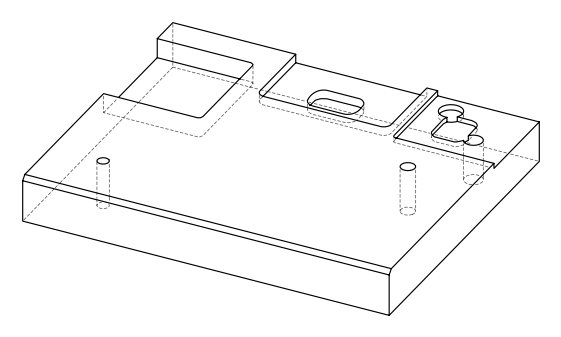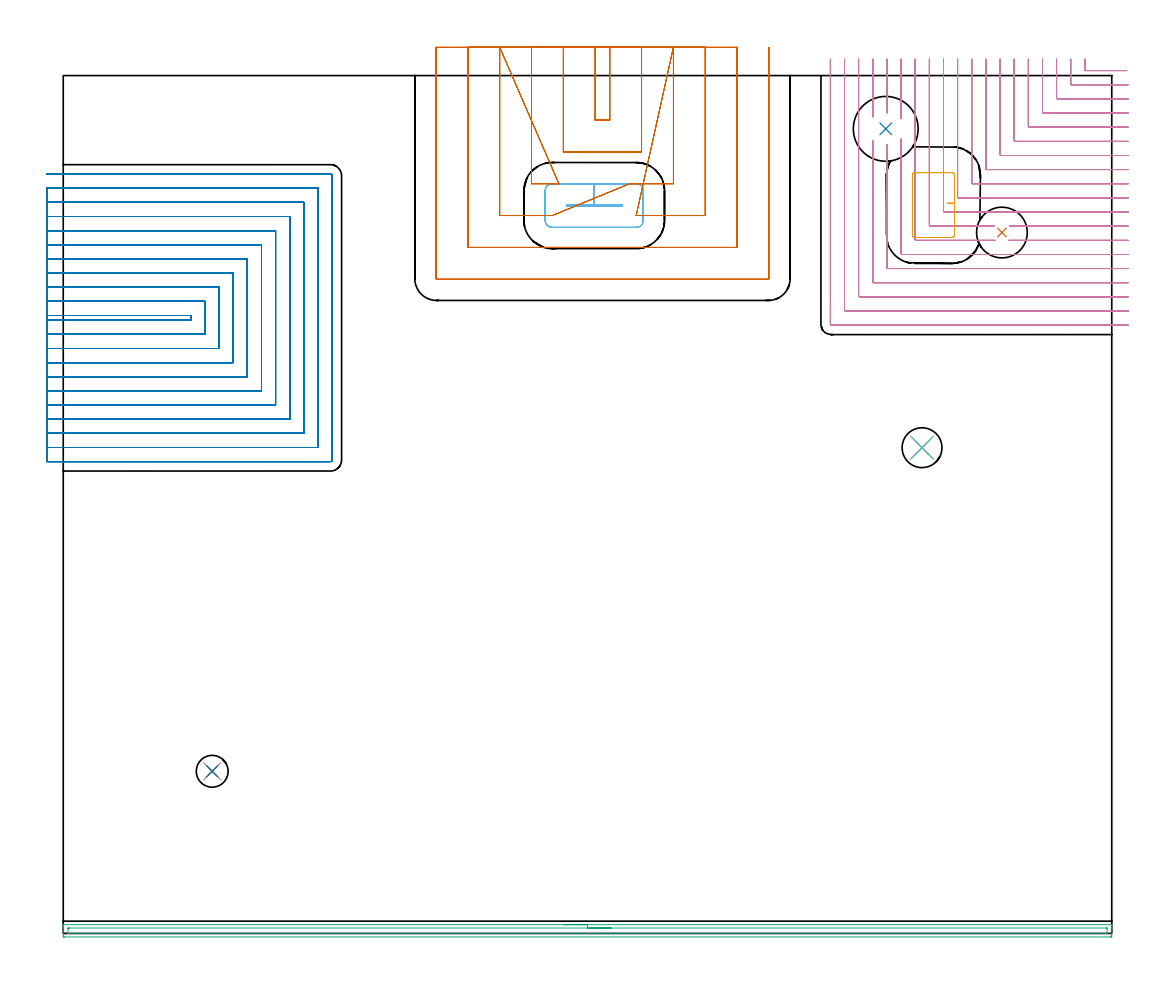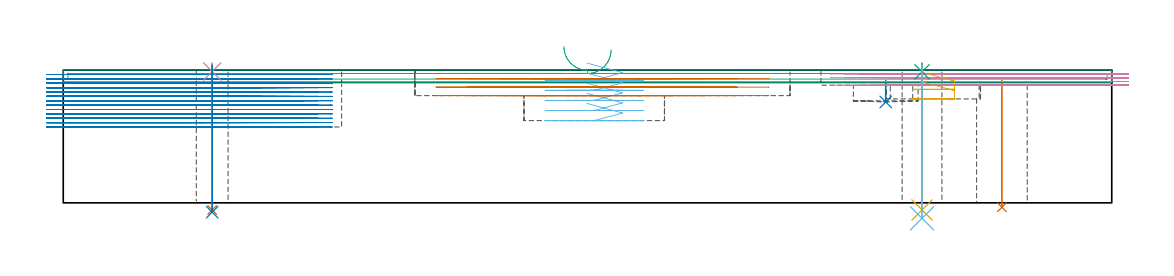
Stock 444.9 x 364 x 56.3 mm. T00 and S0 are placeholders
(PLAN: 14 operations, 11 tool changes, 148.9 min)
(1 INDEXABLE_INSERT_DRILL_THROUGH_HOLE_FROM_SOLID | STEP1HOLE_2 | NXT0302_014 | 0.22 min | 20411 mm3)
(2 INDEXABLE_INSERT_DRILL_BLIND_HOLE_FROM_SOLID | STEP1POCKET | NXT0302_026 | 0.04 min | 7818 mm3)
(3 AREA_MILL | FG_CHAMFER_SURFACE | UGT0205_001 | 7.31 min | 6016 mm3)
(4 MILL_CORNER_NOTCH_RECTANGULAR | CORNER_NOTCH_RECTANGULAR | NXT0201_009 | Follow Part, ap 2, ae 75% | 21.73 min | 80653 mm3)
(5 MILL_OPEN_POCKET | POCKET_OPEN | UGT0201_105 | Follow Part, ap 5.5, ae 75% | 0.61 min | 10551 mm3)
(6 MILL_RECTANGULAR_POCKET | POCKET_RECTANGULAR_STRAIGHT | UGT0201_100 | Follow Part, ap 4.5, ae 75% | 2.3 min | 43959 mm3)
(7 MILL_SLOT | SLOT_PARTIAL_RECTANGULAR | UGT0201_100 | Follow Part, ap 4.5, ae 75% | 11.79 min | 141471 mm3)
(8 MILL_SLOT_1 | SLOT_PARTIAL_RECTANGULAR_1 | NXT0201_009 | Follow Part, ap 2, ae 75% | 103.86 min | 369785 mm3)
(9 SPOT_DRILL | STEP1HOLE | NXT0321_9005460120000 | 0.03 min | 6 mm3)
(10 SPOT_DRILL_1 | STEP1HOLE_1 | NXT0321_9005460120000 | 0.03 min | 11 mm3)
(11 DRILL_THROUGH_HOLE_INTO_CENTER | STEP1HOLE | NXT0301_055 | 0.25 min | 3085 mm3)
(12 DRILL_TO_ENLARGE_THROUGH_HOLE | STEP1HOLE | UGT0301_292 | 0.26 min | 9511 mm3)
(13 DRILL_THROUGH_HOLE_INTO_CENTER_1 | STEP1HOLE_1 | NXT0301_055 | 0.25 min | 3081 mm3)
(14 DRILL_TO_ENLARGE_THROUGH_HOLE_1 | STEP1HOLE_1 | NXT0301_102 | 0.25 min | 4941 mm3)
(TOOL NXT0302_014 | Index. Insert Drill 21.5mm [880-D2150L25-03] | D21.5 PA176 FL65 Z2)
(TOOL NXT0302_026 | Index. Insert Drill 27.5mm [880-D2750L32-03] | D27.5 PA176 FL83 Z2)
(TOOL UGT0205_001 | Chamfer Mill 20 x 3 x 45 deg. | D20 FL50 Z2)
(TOOL NXT0201_009 | ENDMILL 8mm [2P460-0800-NA 1630] | D8 FL26 Z6)
(TOOL UGT0201_105 | End Mill 22 mm | D22 FL25 Z2)
(TOOL UGT0201_100 | End Mill 18 mm | D18 FL22 Z2)
(TOOL NXT0321_9005460120000 | NC Spot Drill, 142deg, 12mm, Carbide, Uncoated | D12 PA142 FL30 Z2)
(TOOL NXT0301_055 | Carbide Drill 8.4mm [860.1-0840-042A1-MM 2214] | D8.4 PA140 FL61 Z2)
(TOOL UGT0301_292 | Twist Drill 16.9 mm | D16.9 PA118 FL120 Z2)
(TOOL NXT0301_102 | Carbide Drill 13.5mm [860.1-1350-108A1-MM 2214] | D13.5 PA140 FL123 Z2)
(OP 1 INDEXABLE_INSERT_DRILL_THROUGH_HOLE_FROM_SOLID)
G17 G21 G94 G90
T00 M6
G54
G17 G0 G90 X398.3 Y297.4 S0 M3
G43 Z66.3 H1
G94 G81 G98 Z-1.875 F250. R51.9
G80
M5
M2
(OP 2 INDEXABLE_INSERT_DRILL_BLIND_HOLE_FROM_SOLID)
G17 G21 G94 G90
T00 M6
G54
G17 G0 G90 X349. Y341.4 S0 M3
G43 Z66.3 H1
G94 G81 G98 Z42.8 F250. R51.9
G80
M5
M2
(OP 3 AREA_MILL)
G17 G21 G94 G90
T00 M6
G54
G17 G0 G90 X212.45 Y3.7 S1061 M3
G43 Z66.3 H0
G94 G1 X212.488 Z65.428 F250.
X212.602 Z64.563
X212.791 Z63.712
X213.053 Z62.88
X213.387 Z62.074
X213.79 Z61.3
X214.258 Z60.564
X214.79 Z59.872
X215.379 Z59.229
X216.022 Z58.639
X216.714 Z58.108
X217.45 Z57.64
X218.224 Z57.237
X219.03 Z56.903
X219.862 Z56.641
X220.714 Z56.452
X221.578 Z56.338
X222.45 Z56.3
X444.714
X444.89 Y3.697 Z56.289
X444.898 Y3.534 Z56.126
X444.9 Y3.364 Z55.963
Y3.147 Z55.747
Y2.417 Z55.012
Y1.174 Z53.771
Y-0.217 Z52.378
Y-0.839 Z51.758
X444.897 Y-1.095 Z51.501
X444.89 Y-1.492 Z51.105
X444.675 Y-1.496 Z51.101
X444.267 Y-1.5 Z51.1
X0.633
X0.225 Y-1.496 Z51.101
X0.01 Y-1.492 Z51.105
X0. Y-1.095 Z51.501
Y0.661 Z53.256
Y2.052 Z54.648
Y2.417 Z55.012
Y3.147 Z55.747
Y3.364 Z55.963
X0.002 Y3.534 Z56.126
X0.01 Y3.697 Z56.289
X0.186 Y3.7 Z56.3
X222.45
Y2.286 Z54.886
X442.613 Y2.285 Z54.885
X442.843 Y2.28 Z54.88
X442.89 Y2.277 Z54.877
X442.896 Y2.244 Z54.844
X442.898 Y2.208 Z54.808
X442.9 Y2.003 Z54.603
Y0.247 Z52.847
X442.899 Y0.109 Z52.709
X442.895 Y-0.002 Z52.598
X442.89 Y-0.07 Z52.53
X442.856 Y-0.079 Z52.521
X442.478 Y-0.084 Z52.516
X442.344 Y-0.086 Z52.514
X2.287 Y-0.085 Z52.515
X2.057 Y-0.08 Z52.52
X2.01 Y-0.077 Z52.523
X2.004 Y-0.044 Z52.556
X2.002 Y-0.008 Z52.592
X2. Y0.197 Z52.797
Y1.953 Z54.553
X2.001 Y2.091 Z54.691
X2.005 Y2.202 Z54.802
X2.01 Y2.27 Z54.87
X2.044 Y2.279 Z54.879
X2.422 Y2.284 Z54.884
X2.556 Y2.285 Z54.885
X222.45 Y2.286 Z54.886
X223.322 Z54.924
X224.186 Z55.038
X225.038 Z55.226
X225.87 Z55.489
X226.676 Z55.823
X227.45 Z56.225
X228.186 Z56.694
X228.878 Z57.225
X229.521 Z57.815
X230.11 Z58.458
X230.642 Z59.15
X231.11 Z59.886
X231.513 Z60.66
X231.847 Z61.466
X232.109 Z62.298
X232.298 Z63.149
X232.412 Z64.014
X232.45 Z64.886
G0 Z66.3
M5
M2
(OP 4 MILL_CORNER_NOTCH_RECTANGULAR)
G17 G21 G94 G90
T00 M6
G54
G17 G0 G90 X433.5 Y371. S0 M3
G43 Z66.3 H1
Z54.7
G94 G1 Y368. F250.
Y366.493 F500.
G3 X433.893 Y366.1 R0.4
G1 X448.304
X451.304 F250.
G0 Z66.3
X427.5 Y371.
Z54.7
G1 Y368.
Y360.493 F500.
G3 X427.893 Y360.1 R0.4
G1 X448.9
X451.9 F250.
G0 Z66.3
X421.5 Y371.
Z54.7
G1 Y368.
Y354.494 F500.
G3 X421.894 Y354.1 R0.4
G1 X448.9
X451.9 F250.
G0 Z66.3
X415.5 Y371.
Z54.7
G1 Y368.
Y348.494 F500.
G3 X415.894 Y348.1 R0.4
G1 X448.9
X451.9 F250.
G0 Z66.3
X409.5 Y371.
Z54.7
G1 Y368.
Y342.494 F500.
G3 X409.894 Y342.1 R0.4
G1 X448.9
X451.9 F250.
G0 Z66.3
X403.5 Y371.
Z54.7
G1 Y368.
Y336.494 F500.
G3 X403.894 Y336.1 R0.4
G1 X448.9
X451.9 F250.
G0 Z66.3
X397.5 Y371.
Z54.7
G1 Y368.
Y330.495 F500.
G3 X397.895 Y330.1 R0.4
G1 X448.9
X451.9 F250.
G0 Z66.3
X391.5 Y371.
Z54.7
G1 Y368.
Y324.495 F500.
G3 X391.895 Y324.1 R0.4
G1 X448.9
X451.9 F250.
G0 Z66.3
X385.5 Y371.
Z54.7
G1 Y368.
Y318.495 F500.
G3 X385.895 Y318.1 R0.4
G1 X448.9
X451.9 F250.
G0 Z66.3
X379.5 Y371.
Z54.7
G1 Y368.
Y312.495 F500.
G3 X379.895 Y312.1 R0.4
G1 X448.9
X451.9 F250.
G0 Z66.3
X373.5 Y371.
Z54.7
G1 Y368.
Y306.495 F500.
G3 X373.895 Y306.1 R0.4
G1 X448.9
X451.9 F250.
G0 Z66.3
X367.5 Y371.
Z54.7
G1 Y368.
Y300.496 F500.
G3 X367.896 Y300.1 R0.4
G1 X392.125
X395.125 F250.
G0 Z66.3
X361.5 Y371.
Z54.7
G1 Y368.
Y294.496 F500.
G3 X361.896 Y294.1 R0.4
G1 X392.414
X395.414 F250.
G0 Z66.3
X401.482 Y300.1
Z54.7
G1 X404.482
X448.9 F500.
X451.9 F250.
G0 Z66.3
X401.185 Y294.1
Z54.7
G1 X404.185
X448.9 F500.
X451.9 F250.
G0 Z66.3
X355.5 Y371.
Z54.7
G1 Y368.
Y348.662 F500.
Y345.662 F250.
G0 Z66.3
X349.5 Y371.
Z54.7
G1 Y368.
Y351.132 F500.
Y348.132 F250.
G0 Z66.3
X343.5 Y371.
Z54.7
G1 Y368.
Y349.448 F500.
Y346.448 F250.
G0 Z66.3
X355.5 Y337.138
Z54.7
G1 Y334.138
Y288.496 F500.
G3 X355.896 Y288.1 R0.4
G1 X448.9
X451.9 F250.
G0 Z66.3
X349.5 Y334.665
Z54.7
G1 Y331.665
Y282.496 F500.
G3 X349.896 Y282.1 R0.4
G1 X448.9
X451.9 F250.
G0 Z66.3
X343.5 Y336.352
Z54.7
G1 Y333.352
Y276.496 F500.
G3 X343.896 Y276.1 R0.4
G1 X448.9
X451.9 F250.
G0 Z66.3
X337.5 Y371.
Z54.7
G1 Y368.
Y270.497 F500.
G3 X337.897 Y270.1 R0.4
G1 X448.9
X451.9 F250.
G0 Z66.3
X331.5 Y371.
Z54.7
G1 Y368.
Y264.497 F500.
G3 X331.897 Y264.1 R0.4
G1 X448.9
X451.9 F250.
G0 Z66.3
X325.5 Y371.
Z54.7
G1 Y368.
Y258.497 F500.
G3 X325.897 Y258.1 R0.4
G1 X448.9
X451.9 F250.
G0 Z66.3
X433.5 Y371.
Z53.1
G1 Y368.
Y366.493 F500.
G3 X433.893 Y366.1 R0.4
G1 X448.304
X451.304 F250.
G0 Z66.3
X427.5 Y371.
Z53.1
G1 Y368.
Y360.493 F500.
G3 X427.893 Y360.1 R0.4
G1 X448.9
X451.9 F250.
G0 Z66.3
X421.5 Y371.
Z53.1
G1 Y368.
Y354.494 F500.
G3 X421.894 Y354.1 R0.4
G1 X448.9
X451.9 F250.
G0 Z66.3
X415.5 Y371.
Z53.1
G1 Y368.
Y348.494 F500.
G3 X415.894 Y348.1 R0.4
G1 X448.9
X451.9 F250.
G0 Z66.3
X409.5 Y371.
Z53.1
G1 Y368.
Y342.494 F500.
G3 X409.894 Y342.1 R0.4
G1 X448.9
X451.9 F250.
G0 Z66.3
X403.5 Y371.
Z53.1
G1 Y368.
Y336.494 F500.
G3 X403.894 Y336.1 R0.4
G1 X448.9
X451.9 F250.
G0 Z66.3
X397.5 Y371.
Z53.1
G1 Y368.
Y330.495 F500.
G3 X397.895 Y330.1 R0.4
G1 X448.9
X451.9 F250.
G0 Z66.3
X391.5 Y371.
Z53.1
G1 Y368.
Y324.495 F500.
G3 X391.895 Y324.1 R0.4
G1 X448.9
X451.9 F250.
G0 Z66.3
X385.5 Y371.
Z53.1
G1 Y368.
Y318.495 F500.
G3 X385.895 Y318.1 R0.4
G1 X448.9
X451.9 F250.
G0 Z66.3
X379.5 Y371.
Z53.1
G1 Y368.
Y312.495 F500.
G3 X379.895 Y312.1 R0.4
G1 X448.9
X451.9 F250.
G0 Z66.3
X373.5 Y371.
Z53.1
G1 Y368.
Y306.495 F500.
G3 X373.895 Y306.1 R0.4
G1 X448.9
X451.9 F250.
G0 Z66.3
X367.5 Y371.
Z53.1
G1 Y368.
Y300.496 F500.
G3 X367.896 Y300.1 R0.4
G1 X392.125
X395.125 F250.
G0 Z66.3
X361.5 Y371.
Z53.1
G1 Y368.
Y294.496 F500.
G3 X361.896 Y294.1 R0.4
G1 X392.414
X395.414 F250.
G0 Z66.3
X401.482 Y300.1
Z53.1
G1 X404.482
X448.9 F500.
X451.9 F250.
G0 Z66.3
X401.184 Y294.1
Z53.1
G1 X404.184
X448.9 F500.
X451.9 F250.
G0 Z66.3
X355.5 Y371.
Z53.1
G1 Y368.
Y348.659 F500.
Y345.659 F250.
G0 Z66.3
X349.5 Y371.
Z53.1
G1 Y368.
Y351.13 F500.
Y348.13 F250.
G0 Z66.3
X343.5 Y371.
Z53.1
G1 Y368.
Y349.448 F500.
Y346.448 F250.
G0 Z66.3
X355.5 Y337.138
Z53.1
G1 Y334.138
Y288.496 F500.
G3 X355.896 Y288.1 R0.4
G1 X448.9
X451.9 F250.
G0 Z66.3
X349.5 Y334.665
Z53.1
G1 Y331.665
Y282.496 F500.
G3 X349.896 Y282.1 R0.4
G1 X448.9
X451.9 F250.
G0 Z66.3
X343.5 Y336.352
Z53.1
G1 Y333.352
Y276.496 F500.
G3 X343.896 Y276.1 R0.4
G1 X448.9
X451.9 F250.
G0 Z66.3
X337.5 Y371.
Z53.1
G1 Y368.
Y270.497 F500.
G3 X337.897 Y270.1 R0.4
G1 X448.9
X451.9 F250.
G0 Z66.3
X331.5 Y371.
Z53.1
G1 Y368.
Y264.497 F500.
G3 X331.897 Y264.1 R0.4
G1 X448.9
X451.9 F250.
G0 Z66.3
X325.5 Y371.
Z53.1
G1 Y368.
Y258.497 F500.
G3 X325.897 Y258.1 R0.4
G1 X448.9
X451.9 F250.
G0 Z66.3
X433.5 Y371.
Z51.5
G1 Y368.
Y366.493 F500.
G3 X433.893 Y366.1 R0.4
G1 X448.304
X451.304 F250.
G0 Z66.3
X427.5 Y371.
Z51.5
G1 Y368.
Y360.493 F500.
G3 X427.893 Y360.1 R0.4
G1 X448.9
X451.9 F250.
G0 Z66.3
X421.5 Y371.
Z51.5
G1 Y368.
Y354.494 F500.
G3 X421.894 Y354.1 R0.4
G1 X448.9
X451.9 F250.
G0 Z66.3
X415.5 Y371.
Z51.5
G1 Y368.
Y348.494 F500.
G3 X415.894 Y348.1 R0.4
G1 X448.9
X451.9 F250.
G0 Z66.3
X409.5 Y371.
Z51.5
G1 Y368.
Y342.494 F500.
G3 X409.894 Y342.1 R0.4
G1 X448.9
X451.9 F250.
G0 Z66.3
X403.5 Y371.
Z51.5
G1 Y368.
Y336.494 F500.
G3 X403.894 Y336.1 R0.4
G1 X448.9
X451.9 F250.
G0 Z66.3
X397.5 Y371.
Z51.5
G1 Y368.
Y330.495 F500.
G3 X397.895 Y330.1 R0.4
G1 X448.9
X451.9 F250.
G0 Z66.3
X391.5 Y371.
Z51.5
G1 Y368.
Y324.495 F500.
G3 X391.895 Y324.1 R0.4
G1 X448.9
X451.9 F250.
G0 Z66.3
X385.5 Y371.
Z51.5
G1 Y368.
Y318.495 F500.
G3 X385.895 Y318.1 R0.4
G1 X448.9
X451.9 F250.
G0 Z66.3
X379.5 Y371.
Z51.5
G1 Y368.
Y312.495 F500.
G3 X379.895 Y312.1 R0.4
G1 X448.9
X451.9 F250.
G0 Z66.3
X373.5 Y371.
Z51.5
G1 Y368.
Y306.495 F500.
G3 X373.895 Y306.1 R0.4
G1 X448.9
X451.9 F250.
G0 Z66.3
X367.5 Y371.
Z51.5
G1 Y368.
Y300.496 F500.
G3 X367.896 Y300.1 R0.4
G1 X392.125
X395.125 F250.
G0 Z66.3
X361.5 Y371.
Z51.5
G1 Y368.
Y294.496 F500.
G3 X361.896 Y294.1 R0.4
G1 X392.414
X395.414 F250.
G0 Z66.3
X401.482 Y300.1
Z51.5
G1 X404.482
X448.9 F500.
X451.9 F250.
G0 Z66.3
X401.184 Y294.1
Z51.5
G1 X404.184
X448.9 F500.
X451.9 F250.
G0 Z66.3
X355.5 Y371.
Z51.5
G1 Y368.
Y348.659 F500.
Y345.659 F250.
G0 Z66.3
X349.5 Y371.
Z51.5
G1 Y368.
Y351.129 F500.
Y348.129 F250.
G0 Z66.3
X343.5 Y371.
Z51.5
G1 Y368.
Y349.449 F500.
Y346.449 F250.
G0 Z66.3
X355.5 Y337.138
Z51.5
G1 Y334.138
Y288.496 F500.
G3 X355.896 Y288.1 R0.4
G1 X448.9
X451.9 F250.
G0 Z66.3
X349.5 Y334.665
Z51.5
G1 Y331.665
Y282.496 F500.
G3 X349.896 Y282.1 R0.4
G1 X448.9
X451.9 F250.
G0 Z66.3
X343.5 Y336.352
Z51.5
G1 Y333.352
Y276.496 F500.
G3 X343.896 Y276.1 R0.4
G1 X448.9
X451.9 F250.
G0 Z66.3
X337.5 Y371.
Z51.5
G1 Y368.
Y270.497 F500.
G3 X337.897 Y270.1 R0.4
G1 X448.9
X451.9 F250.
G0 Z66.3
X331.5 Y371.
Z51.5
G1 Y368.
Y264.497 F500.
G3 X331.897 Y264.1 R0.4
G1 X448.9
X451.9 F250.
G0 Z66.3
X325.5 Y371.
Z51.5
G1 Y368.
Y258.497 F500.
G3 X325.897 Y258.1 R0.4
G1 X448.9
X451.9 F250.
G0 Z66.3
X433.5 Y371.
Z49.9
G1 Y368.
Y366.493 F500.
G3 X433.893 Y366.1 R0.4
G1 X448.304
X451.304 F250.
G0 Z66.3
X427.5 Y371.
Z49.9
G1 Y368.
Y360.493 F500.
G3 X427.893 Y360.1 R0.4
G1 X448.9
X451.9 F250.
G0 Z66.3
X421.5 Y371.
Z49.9
G1 Y368.
Y354.494 F500.
G3 X421.894 Y354.1 R0.4
G1 X448.9
X451.9 F250.
G0 Z66.3
X415.5 Y371.
Z49.9
G1 Y368.
Y348.494 F500.
G3 X415.894 Y348.1 R0.4
G1 X448.9
X451.9 F250.
G0 Z66.3
X409.5 Y371.
Z49.9
G1 Y368.
Y342.494 F500.
G3 X409.894 Y342.1 R0.4
G1 X448.9
X451.9 F250.
G0 Z66.3
X403.5 Y371.
Z49.9
G1 Y368.
Y336.494 F500.
G3 X403.894 Y336.1 R0.4
G1 X448.9
X451.9 F250.
G0 Z66.3
X397.5 Y371.
Z49.9
G1 Y368.
Y330.495 F500.
G3 X397.895 Y330.1 R0.4
G1 X448.9
X451.9 F250.
G0 Z66.3
X391.5 Y371.
Z49.9
G1 Y368.
Y324.495 F500.
G3 X391.895 Y324.1 R0.4
G1 X448.9
X451.9 F250.
G0 Z66.3
X385.5 Y371.
Z49.9
G1 Y368.
Y318.495 F500.
G3 X385.895 Y318.1 R0.4
G1 X448.9
X451.9 F250.
G0 Z66.3
X379.5 Y371.
Z49.9
G1 Y368.
Y312.495 F500.
G3 X379.895 Y312.1 R0.4
G1 X448.9
X451.9 F250.
G0 Z66.3
X373.5 Y371.
Z49.9
G1 Y368.
Y306.495 F500.
G3 X373.895 Y306.1 R0.4
G1 X448.9
X451.9 F250.
G0 Z66.3
X367.5 Y371.
Z49.9
G1 Y368.
Y300.496 F500.
G3 X367.896 Y300.1 R0.4
G1 X392.125
X395.125 F250.
G0 Z66.3
X361.5 Y371.
Z49.9
G1 Y368.
Y294.496 F500.
G3 X361.896 Y294.1 R0.4
G1 X392.414
X395.414 F250.
G0 Z66.3
X401.482 Y300.1
Z49.9
G1 X404.482
X448.9 F500.
X451.9 F250.
G0 Z66.3
X401.185 Y294.1
Z49.9
G1 X404.185
X448.9 F500.
X451.9 F250.
G0 Z66.3
X355.5 Y371.
Z49.9
G1 Y368.
Y348.659 F500.
Y345.659 F250.
G0 Z66.3
X349.5 Y371.
Z49.9
G1 Y368.
Y351.129 F500.
Y348.129 F250.
G0 Z66.3
X343.5 Y371.
Z49.9
G1 Y368.
Y349.449 F500.
Y346.449 F250.
G0 Z66.3
X355.5 Y337.138
Z49.9
G1 Y334.138
Y288.496 F500.
G3 X355.896 Y288.1 R0.4
G1 X448.9
X451.9 F250.
G0 Z66.3
X349.5 Y334.665
Z49.9
G1 Y331.665
Y282.496 F500.
G3 X349.896 Y282.1 R0.4
G1 X448.9
X451.9 F250.
G0 Z66.3
X343.5 Y336.352
Z49.9
G1 Y333.352
Y276.496 F500.
G3 X343.896 Y276.1 R0.4
G1 X448.9
X451.9 F250.
G0 Z66.3
X337.5 Y371.
Z49.9
G1 Y368.
Y270.497 F500.
G3 X337.897 Y270.1 R0.4
G1 X448.9
X451.9 F250.
G0 Z66.3
X331.5 Y371.
Z49.9
G1 Y368.
Y264.497 F500.
G3 X331.897 Y264.1 R0.4
G1 X448.9
X451.9 F250.
G0 Z66.3
X325.5 Y371.
Z49.9
G1 Y368.
Y258.497 F500.
G3 X325.897 Y258.1 R0.4
G1 X448.9
X451.9 F250.
G0 Z66.3
M5
M2
(OP 5 MILL_OPEN_POCKET)
G17 G21 G94 G90
T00 M6
G54
G17 G0 G90 X364.943 Y295.3 S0 M3
G43 Z66.3 H0
Z55.233
G94 G1 X377.1 Z51.976 F250.
X377.249 Z51.936
X377.598 Y295.408 Z51.838
X377.893 Y295.624 Z51.74
X378.102 Y295.923 Z51.642
X378.148 Y296.065 Z51.602
X378.2 Y296.228 Z51.556
Y308.878 Z48.167
Y321.7 F500.
G3 X377.1 Y322.8 R1.1
G1 X361.4
X361.312 Y322.796
X360.739 Y322.751
X360.449 Y322.253
G3 X360.3 Y321.7 R1.1
G1 Y296.4
G3 X361.4 Y295.3 R1.1
G1 X377.1
G3 X378.148 Y296.065 R1.1
G1 X378.2 Y296.228
Y308.878
Y309.878
X375.2 F250.
G0 X364.943 Y295.3 Z51.167
G1 X377.1 Z47.909
X377.249 Z47.869
X377.598 Y295.408 Z47.771
X377.893 Y295.624 Z47.673
X378.102 Y295.923 Z47.575
X378.148 Y296.065 Z47.536
X378.2 Y296.228 Z47.49
Y308.878 Z44.1
Y321.7 F500.
G3 X377.1 Y322.8 R1.1
G1 X361.4
X361.312 Y322.796
X360.739 Y322.751
X360.449 Y322.253
G3 X360.3 Y321.7 R1.1
G1 Y296.4
G3 X361.4 Y295.3 R1.1
G1 X377.1
G3 X378.148 Y296.065 R1.1
G1 X378.2 Y296.228
Y308.878
Y309.878
X375.2 F250.
G0 Z66.3
M5
M2
(OP 6 MILL_RECTANGULAR_POCKET)
G17 G21 G94 G90
T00 M6
G54
G17 G0 G90 X222.231 Y308.6 S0 M3
G43 Z66.3 H0
Z59.3
G94 G1 X237.1 Z55.316 F250.
Y309.1 Z55.182
X225.3 Z52.02
X213.5 F500.
Y308.6
X237.1
Y309.1
X225.3
Y318.1
X207.4
G3 X204.5 Y315.2 R2.9
G1 Y302.5
G3 X207.4 Y299.6 R2.9
G1 X243.2
G3 X246.1 Y302.5 R2.9
G1 Y315.2
G3 X243.2 Y318.1 R2.9
G1 X225.3
X224.3
G0 X222.231 Y308.6 Z55.02
G1 X237.1 Z51.036 F250.
Y309.1 Z50.902
X225.3 Z47.74
X213.5 F500.
Y308.6
X237.1
Y309.1
X225.3
Y318.1
X207.4
G3 X204.5 Y315.2 R2.9
G1 Y302.5
G3 X207.4 Y299.6 R2.9
G1 X243.2
G3 X246.1 Y302.5 R2.9
G1 Y315.2
G3 X243.2 Y318.1 R2.9
G1 X225.3
X224.3
G0 X222.231 Y308.6 Z50.74
G1 X237.1 Z46.756 F250.
Y309.1 Z46.622
X225.3 Z43.46
X213.5 F500.
Y308.6
X237.1
Y309.1
X225.3
Y318.1
X207.4
G3 X204.5 Y315.2 R2.9
G1 Y302.5
G3 X207.4 Y299.6 R2.9
G1 X243.2
G3 X246.1 Y302.5 R2.9
G1 Y315.2
G3 X243.2 Y318.1 R2.9
G1 X225.3
X224.3
G0 X222.231 Y308.6 Z46.46
G1 X237.1 Z42.476 F250.
Y309.1 Z42.342
X225.3 Z39.18
X213.5 F500.
Y308.6
X237.1
Y309.1
X225.3
Y318.1
X207.4
G3 X204.5 Y315.2 R2.9
G1 Y302.5
G3 X207.4 Y299.6 R2.9
G1 X243.2
G3 X246.1 Y302.5 R2.9
G1 Y315.2
G3 X243.2 Y318.1 R2.9
G1 X225.3
X224.3
G0 X222.231 Y308.6 Z42.18
G1 X237.1 Z38.196 F250.
Y309.1 Z38.062
X225.3 Z34.9
X213.5 F500.
Y308.6
X237.1
Y309.1
X225.3
Y318.1
X207.4
G3 X204.5 Y315.2 R2.9
G1 Y302.5
G3 X207.4 Y299.6 R2.9
G1 X243.2
G3 X246.1 Y302.5 R2.9
G1 Y315.2
G3 X243.2 Y318.1 R2.9
G1 X225.3
X224.3
G0 Z66.3
M5
M2
(OP 7 MILL_SLOT)
G17 G21 G94 G90
T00 M6
G54
G17 G0 G90 X225.7 Y376. S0 M3
G43 Z66.3 H0
Z52.7
G94 G1 Y373. F250.
Y345.1 F500.
X231.9
Y373.
Y376. F250.
X212.2
Y373.
Y331.6 F500.
X245.4
Y373.
Y376. F250.
X198.7
Y373.
Y318.1 F500.
X207.302
X210.302 F250.
X185.2 Y376. F500.
Y373. F250.
Y304.6 F500.
X204.5
X207.5 F250.
X240.277 Y318.1 F500.
X243.277 F250.
X258.9 F500.
Y373.
Y376. F250.
X243.1 Y304.6 F500.
X246.1 F250.
X272.4 F500.
Y373.
Y376. F250.
X171.7
Y373.
Y291.1 F500.
X285.9
Y373.
Y376. F250.
X158.2
Y373.
Y277.8 F500.
G3 X158.4 Y277.6 R0.2
G1 X299.2
G3 X299.4 Y277.8 R0.2
G1 Y373.
Y376. F250.
G0 X225.7 Z49.1
G1 Y373.
Y345.1 F500.
X231.9
Y373.
Y376. F250.
X212.2
Y373.
Y331.6 F500.
X245.4
Y373.
Y376. F250.
X198.7
Y373.
Y318.1 F500.
X207.302
X210.302 F250.
X185.2 Y376. F500.
Y373. F250.
Y304.6 F500.
X204.5
X207.5 F250.
X240.277 Y318.1 F500.
X243.277 F250.
X258.9 F500.
Y373.
Y376. F250.
X243.1 Y304.6 F500.
X246.1 F250.
X272.4 F500.
Y373.
Y376. F250.
X171.7
Y373.
Y291.1 F500.
X285.9
Y373.
Y376. F250.
X158.2
Y373.
Y277.8 F500.
G3 X158.4 Y277.6 R0.2
G1 X299.2
G3 X299.4 Y277.8 R0.2
G1 Y373.
Y376. F250.
G0 X225.7 Z45.5
G1 Y373.
Y345.1 F500.
X231.9
Y373.
Y376. F250.
X212.2
Y373.
Y331.6 F500.
X245.4
Y373.
Y376. F250.
X198.7
Y373.
Y318.1 F500.
X207.302
X210.302 F250.
X185.2 Y376. F500.
Y373. F250.
Y304.6 F500.
X204.5
X207.5 F250.
X240.277 Y318.1 F500.
X243.277 F250.
X258.9 F500.
Y373.
Y376. F250.
X243.1 Y304.6 F500.
X246.1 F250.
X272.4 F500.
Y373.
Y376. F250.
X171.7
Y373.
Y291.1 F500.
X285.9
Y373.
Y376. F250.
X158.2
Y373.
Y277.8 F500.
G3 X158.4 Y277.6 R0.2
G1 X299.2
G3 X299.4 Y277.8 R0.2
G1 Y373.
Y376. F250.
G0 Z66.3
M5
M2
(OP 8 MILL_SLOT_1)
G17 G21 G94 G90
T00 M6
G54
G17 G0 G90 X-7. Y260.2 S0 M3
G43 Z66.3 H1
Z54.446
G94 G1 X-4. F250.
X54.1 F500.
Y262.2
X-4.
X-7. F250.
Y254.2
X-4.
X60.1 F500.
Y268.2
X-4.
X-7. F250.
Y248.2
X-4.
X66.1 F500.
Y274.2
X-4.
X-7. F250.
Y242.2
X-4.
X72.1 F500.
Y280.2
X-4.
X-7. F250.
Y236.2
X-4.
X78.1 F500.
Y286.2
X-4.
X-7. F250.
Y230.2
X-4.
X84.1 F500.
Y292.2
X-4.
X-7. F250.
Y224.2
X-4.
X90.1 F500.
Y298.2
X-4.
X-7. F250.
Y218.2
X-4.
X96.1 F500.
Y304.2
X-4.
X-7. F250.
Y212.2
X-4.
X102.1 F500.
Y310.2
X-4.
X-7. F250.
Y206.2
X-4.
X108.1 F500.
Y316.2
X-4.
X-7. F250.
Y200.2
X-4.
X113.4 F500.
G3 X114.1 Y200.9 R0.7
G1 Y321.5
G3 X113.4 Y322.2 R0.7
G1 X-4.
X-7. F250.
G0 Y260.2 Z52.592
G1 X-4.
X54.1 F500.
Y262.2
X-4.
X-7. F250.
Y254.2
X-4.
X60.1 F500.
Y268.2
X-4.
X-7. F250.
Y248.2
X-4.
X66.1 F500.
Y274.2
X-4.
X-7. F250.
Y242.2
X-4.
X72.1 F500.
Y280.2
X-4.
X-7. F250.
Y236.2
X-4.
X78.1 F500.
Y286.2
X-4.
X-7. F250.
Y230.2
X-4.
X84.1 F500.
Y292.2
X-4.
X-7. F250.
Y224.2
X-4.
X90.1 F500.
Y298.2
X-4.
X-7. F250.
Y218.2
X-4.
X96.1 F500.
Y304.2
X-4.
X-7. F250.
Y212.2
X-4.
X102.1 F500.
Y310.2
X-4.
X-7. F250.
Y206.2
X-4.
X108.1 F500.
Y316.2
X-4.
X-7. F250.
Y200.2
X-4.
X113.4 F500.
G3 X114.1 Y200.9 R0.7
G1 Y321.5
G3 X113.4 Y322.2 R0.7
G1 X-4.
X-7. F250.
G0 Y260.2 Z50.738
G1 X-4.
X54.1 F500.
Y262.2
X-4.
X-7. F250.
Y254.2
X-4.
X60.1 F500.
Y268.2
X-4.
X-7. F250.
Y248.2
X-4.
X66.1 F500.
Y274.2
X-4.
X-7. F250.
Y242.2
X-4.
X72.1 F500.
Y280.2
X-4.
X-7. F250.
Y236.2
X-4.
X78.1 F500.
Y286.2
X-4.
X-7. F250.
Y230.2
X-4.
X84.1 F500.
Y292.2
X-4.
X-7. F250.
Y224.2
X-4.
X90.1 F500.
Y298.2
X-4.
X-7. F250.
Y218.2
X-4.
X96.1 F500.
Y304.2
X-4.
X-7. F250.
Y212.2
X-4.
X102.1 F500.
Y310.2
X-4.
X-7. F250.
Y206.2
X-4.
X108.1 F500.
Y316.2
X-4.
X-7. F250.
Y200.2
X-4.
X113.4 F500.
G3 X114.1 Y200.9 R0.7
G1 Y321.5
G3 X113.4 Y322.2 R0.7
G1 X-4.
X-7. F250.
G0 Y260.2 Z48.885
G1 X-4.
X54.1 F500.
Y262.2
X-4.
X-7. F250.
Y254.2
X-4.
X60.1 F500.
Y268.2
X-4.
X-7. F250.
Y248.2
X-4.
X66.1 F500.
Y274.2
X-4.
X-7. F250.
Y242.2
X-4.
X72.1 F500.
Y280.2
X-4.
X-7. F250.
Y236.2
X-4.
X78.1 F500.
Y286.2
X-4.
X-7. F250.
Y230.2
X-4.
X84.1 F500.
Y292.2
X-4.
X-7. F250.
Y224.2
X-4.
X90.1 F500.
Y298.2
X-4.
X-7. F250.
Y218.2
X-4.
X96.1 F500.
Y304.2
X-4.
X-7. F250.
Y212.2
X-4.
X102.1 F500.
Y310.2
X-4.
X-7. F250.
Y206.2
X-4.
X108.1 F500.
Y316.2
X-4.
X-7. F250.
Y200.2
X-4.
X113.4 F500.
G3 X114.1 Y200.9 R0.7
G1 Y321.5
G3 X113.4 Y322.2 R0.7
G1 X-4.
X-7. F250.
G0 Y260.2 Z47.031
G1 X-4.
X54.1 F500.
Y262.2
X-4.
X-7. F250.
Y254.2
X-4.
X60.1 F500.
Y268.2
X-4.
X-7. F250.
Y248.2
X-4.
X66.1 F500.
Y274.2
X-4.
X-7. F250.
Y242.2
X-4.
X72.1 F500.
Y280.2
X-4.
X-7. F250.
Y236.2
X-4.
X78.1 F500.
Y286.2
X-4.
X-7. F250.
Y230.2
X-4.
X84.1 F500.
Y292.2
X-4.
X-7. F250.
Y224.2
X-4.
X90.1 F500.
Y298.2
X-4.
X-7. F250.
Y218.2
X-4.
X96.1 F500.
Y304.2
X-4.
X-7. F250.
Y212.2
X-4.
X102.1 F500.
Y310.2
X-4.
X-7. F250.
Y206.2
X-4.
X108.1 F500.
Y316.2
X-4.
X-7. F250.
Y200.2
X-4.
X113.4 F500.
G3 X114.1 Y200.9 R0.7
G1 Y321.5
G3 X113.4 Y322.2 R0.7
G1 X-4.
X-7. F250.
G0 Y260.2 Z45.177
G1 X-4.
X54.1 F500.
Y262.2
X-4.
X-7. F250.
Y254.2
X-4.
X60.1 F500.
Y268.2
X-4.
X-7. F250.
Y248.2
X-4.
X66.1 F500.
Y274.2
X-4.
X-7. F250.
Y242.2
X-4.
X72.1 F500.
Y280.2
X-4.
X-7. F250.
Y236.2
X-4.
X78.1 F500.
Y286.2
X-4.
X-7. F250.
Y230.2
X-4.
X84.1 F500.
Y292.2
X-4.
X-7. F250.
Y224.2
X-4.
X90.1 F500.
Y298.2
X-4.
X-7. F250.
Y218.2
X-4.
X96.1 F500.
Y304.2
X-4.
X-7. F250.
Y212.2
X-4.
X102.1 F500.
Y310.2
X-4.
X-7. F250.
Y206.2
X-4.
X108.1 F500.
Y316.2
X-4.
X-7. F250.
Y200.2
X-4.
X113.4 F500.
G3 X114.1 Y200.9 R0.7
G1 Y321.5
G3 X113.4 Y322.2 R0.7
G1 X-4.
X-7. F250.
G0 Y260.2 Z43.323
G1 X-4.
X54.1 F500.
Y262.2
X-4.
X-7. F250.
Y254.2
X-4.
X60.1 F500.
Y268.2
X-4.
X-7. F250.
Y248.2
X-4.
X66.1 F500.
Y274.2
X-4.
X-7. F250.
Y242.2
X-4.
X72.1 F500.
Y280.2
X-4.
X-7. F250.
Y236.2
X-4.
X78.1 F500.
Y286.2
X-4.
X-7. F250.
Y230.2
X-4.
X84.1 F500.
Y292.2
X-4.
X-7. F250.
Y224.2
X-4.
X90.1 F500.
Y298.2
X-4.
X-7. F250.
Y218.2
X-4.
X96.1 F500.
Y304.2
X-4.
X-7. F250.
Y212.2
X-4.
X102.1 F500.
Y310.2
X-4.
X-7. F250.
Y206.2
X-4.
X108.1 F500.
Y316.2
X-4.
X-7. F250.
Y200.2
X-4.
X113.4 F500.
G3 X114.1 Y200.9 R0.7
G1 Y321.5
G3 X113.4 Y322.2 R0.7
G1 X-4.
X-7. F250.
G0 Y260.2 Z41.469
G1 X-4.
X54.1 F500.
Y262.2
X-4.
X-7. F250.
Y254.2
X-4.
X60.1 F500.
Y268.2
X-4.
X-7. F250.
Y248.2
X-4.
X66.1 F500.
Y274.2
X-4.
X-7. F250.
Y242.2
X-4.
X72.1 F500.
Y280.2
X-4.
X-7. F250.
Y236.2
X-4.
X78.1 F500.
Y286.2
X-4.
X-7. F250.
Y230.2
X-4.
X84.1 F500.
Y292.2
X-4.
X-7. F250.
Y224.2
X-4.
X90.1 F500.
Y298.2
X-4.
X-7. F250.
Y218.2
X-4.
X96.1 F500.
Y304.2
X-4.
X-7. F250.
Y212.2
X-4.
X102.1 F500.
Y310.2
X-4.
X-7. F250.
Y206.2
X-4.
X108.1 F500.
Y316.2
X-4.
X-7. F250.
Y200.2
X-4.
X113.4 F500.
G3 X114.1 Y200.9 R0.7
G1 Y321.5
G3 X113.4 Y322.2 R0.7
G1 X-4.
X-7. F250.
G0 Y260.2 Z39.615
G1 X-4.
X54.1 F500.
Y262.2
X-4.
X-7. F250.
Y254.2
X-4.
X60.1 F500.
Y268.2
X-4.
X-7. F250.
Y248.2
X-4.
X66.1 F500.
Y274.2
X-4.
X-7. F250.
Y242.2
X-4.
X72.1 F500.
Y280.2
X-4.
X-7. F250.
Y236.2
X-4.
X78.1 F500.
Y286.2
X-4.
X-7. F250.
Y230.2
X-4.
X84.1 F500.
Y292.2
X-4.
X-7. F250.
Y224.2
X-4.
X90.1 F500.
Y298.2
X-4.
X-7. F250.
Y218.2
X-4.
X96.1 F500.
Y304.2
X-4.
X-7. F250.
Y212.2
X-4.
X102.1 F500.
Y310.2
X-4.
X-7. F250.
Y206.2
X-4.
X108.1 F500.
Y316.2
X-4.
X-7. F250.
Y200.2
X-4.
X113.4 F500.
G3 X114.1 Y200.9 R0.7
G1 Y321.5
G3 X113.4 Y322.2 R0.7
G1 X-4.
X-7. F250.
G0 Y260.2 Z37.762
G1 X-4.
X54.1 F500.
Y262.2
X-4.
X-7. F250.
Y254.2
X-4.
X60.1 F500.
Y268.2
X-4.
X-7. F250.
Y248.2
X-4.
X66.1 F500.
Y274.2
X-4.
X-7. F250.
Y242.2
X-4.
X72.1 F500.
Y280.2
X-4.
X-7. F250.
Y236.2
X-4.
X78.1 F500.
Y286.2
X-4.
X-7. F250.
Y230.2
X-4.
X84.1 F500.
Y292.2
X-4.
X-7. F250.
Y224.2
X-4.
X90.1 F500.
Y298.2
X-4.
X-7. F250.
Y218.2
X-4.
X96.1 F500.
Y304.2
X-4.
X-7. F250.
Y212.2
X-4.
X102.1 F500.
Y310.2
X-4.
X-7. F250.
Y206.2
X-4.
X108.1 F500.
Y316.2
X-4.
X-7. F250.
Y200.2
X-4.
X113.4 F500.
G3 X114.1 Y200.9 R0.7
G1 Y321.5
G3 X113.4 Y322.2 R0.7
G1 X-4.
X-7. F250.
G0 Y260.2 Z35.908
G1 X-4.
X54.1 F500.
Y262.2
X-4.
X-7. F250.
Y254.2
X-4.
X60.1 F500.
Y268.2
X-4.
X-7. F250.
Y248.2
X-4.
X66.1 F500.
Y274.2
X-4.
X-7. F250.
Y242.2
X-4.
X72.1 F500.
Y280.2
X-4.
X-7. F250.
Y236.2
X-4.
X78.1 F500.
Y286.2
X-4.
X-7. F250.
Y230.2
X-4.
X84.1 F500.
Y292.2
X-4.
X-7. F250.
Y224.2
X-4.
X90.1 F500.
Y298.2
X-4.
X-7. F250.
Y218.2
X-4.
X96.1 F500.
Y304.2
X-4.
X-7. F250.
Y212.2
X-4.
X102.1 F500.
Y310.2
X-4.
X-7. F250.
Y206.2
X-4.
X108.1 F500.
Y316.2
X-4.
X-7. F250.
Y200.2
X-4.
X113.4 F500.
G3 X114.1 Y200.9 R0.7
G1 Y321.5
G3 X113.4 Y322.2 R0.7
G1 X-4.
X-7. F250.
G0 Y260.2 Z34.054
G1 X-4.
X54.1 F500.
Y262.2
X-4.
X-7. F250.
Y254.2
X-4.
X60.1 F500.
Y268.2
X-4.
X-7. F250.
Y248.2
X-4.
X66.1 F500.
Y274.2
X-4.
X-7. F250.
Y242.2
X-4.
X72.1 F500.
Y280.2
X-4.
X-7. F250.
Y236.2
X-4.
X78.1 F500.
Y286.2
X-4.
X-7. F250.
Y230.2
X-4.
X84.1 F500.
Y292.2
X-4.
X-7. F250.
Y224.2
X-4.
X90.1 F500.
Y298.2
X-4.
X-7. F250.
Y218.2
X-4.
X96.1 F500.
Y304.2
X-4.
X-7. F250.
Y212.2
X-4.
X102.1 F500.
Y310.2
X-4.
X-7. F250.
Y206.2
X-4.
X108.1 F500.
Y316.2
X-4.
X-7. F250.
Y200.2
X-4.
X113.4 F500.
G3 X114.1 Y200.9 R0.7
G1 Y321.5
G3 X113.4 Y322.2 R0.7
G1 X-4.
X-7. F250.
G0 Y260.2 Z32.2
G1 X-4.
X54.1 F500.
Y262.2
X-4.
X-7. F250.
Y254.2
X-4.
X60.1 F500.
Y268.2
X-4.
X-7. F250.
Y248.2
X-4.
X66.1 F500.
Y274.2
X-4.
X-7. F250.
Y242.2
X-4.
X72.1 F500.
Y280.2
X-4.
X-7. F250.
Y236.2
X-4.
X78.1 F500.
Y286.2
X-4.
X-7. F250.
Y230.2
X-4.
X84.1 F500.
Y292.2
X-4.
X-7. F250.
Y224.2
X-4.
X90.1 F500.
Y298.2
X-4.
X-7. F250.
Y218.2
X-4.
X96.1 F500.
Y304.2
X-4.
X-7. F250.
Y212.2
X-4.
X102.1 F500.
Y310.2
X-4.
X-7. F250.
Y206.2
X-4.
X108.1 F500.
Y316.2
X-4.
X-7. F250.
Y200.2
X-4.
X113.4 F500.
G3 X114.1 Y200.9 R0.7
G1 Y321.5
G3 X113.4 Y322.2 R0.7
G1 X-4.
X-7. F250.
G0 Z66.3
M5
M2
(OP 9 SPOT_DRILL)
G17 G21 G94 G90
T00 M6
G54
G17 G0 G90 X364.4 Y206.1 S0 M3
G43 Z66.3 H0
G94 G81 G98 Z55.573 F250. R59.3
G80
M5
M2
(OP 10 SPOT_DRILL_1)
G17 G21 G94 G90
T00 M6
G54
G17 G0 G90 X63.2 Y68.8 S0 M3
G43 Z66.3 H0
G94 G81 G98 Z55.71 F250. R59.3
G80
M5
M2
(OP 11 DRILL_THROUGH_HOLE_INTO_CENTER)
G17 G21 G94 G90
T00 M6
G54
G17 G0 G90 X364.4 Y206.1 S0 M3
G43 Z66.3 H1
G94 G73 G98 Z-3.029 F250. Q7.416 R58.3
G80
M5
M2
(OP 12 DRILL_TO_ENLARGE_THROUGH_HOLE)
G17 G21 G94 G90
T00 M6
G54
G17 G0 G90 X364.4 Y206.1 S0 M3
G43 Z66.3 H0
G94 G73 G98 Z-6.577 F250. Q15.719 R58.3
G80
M5
M2
(OP 13 DRILL_THROUGH_HOLE_INTO_CENTER_1)
G17 G21 G94 G90
T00 M6
G54
G17 G0 G90 X63.2 Y68.8 S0 M3
G43 Z66.3 H1
G94 G73 G98 Z-3.029 F250. Q7.416 R58.3
G80
M5
M2
(OP 14 DRILL_TO_ENLARGE_THROUGH_HOLE_1)
G17 G21 G94 G90
T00 M6
G54
G17 G0 G90 X63.2 Y68.8 S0 M3
G43 Z66.3 H1
G94 G73 G98 Z-3.957 F250. Q12.051 R58.3
G80
M5
M2
